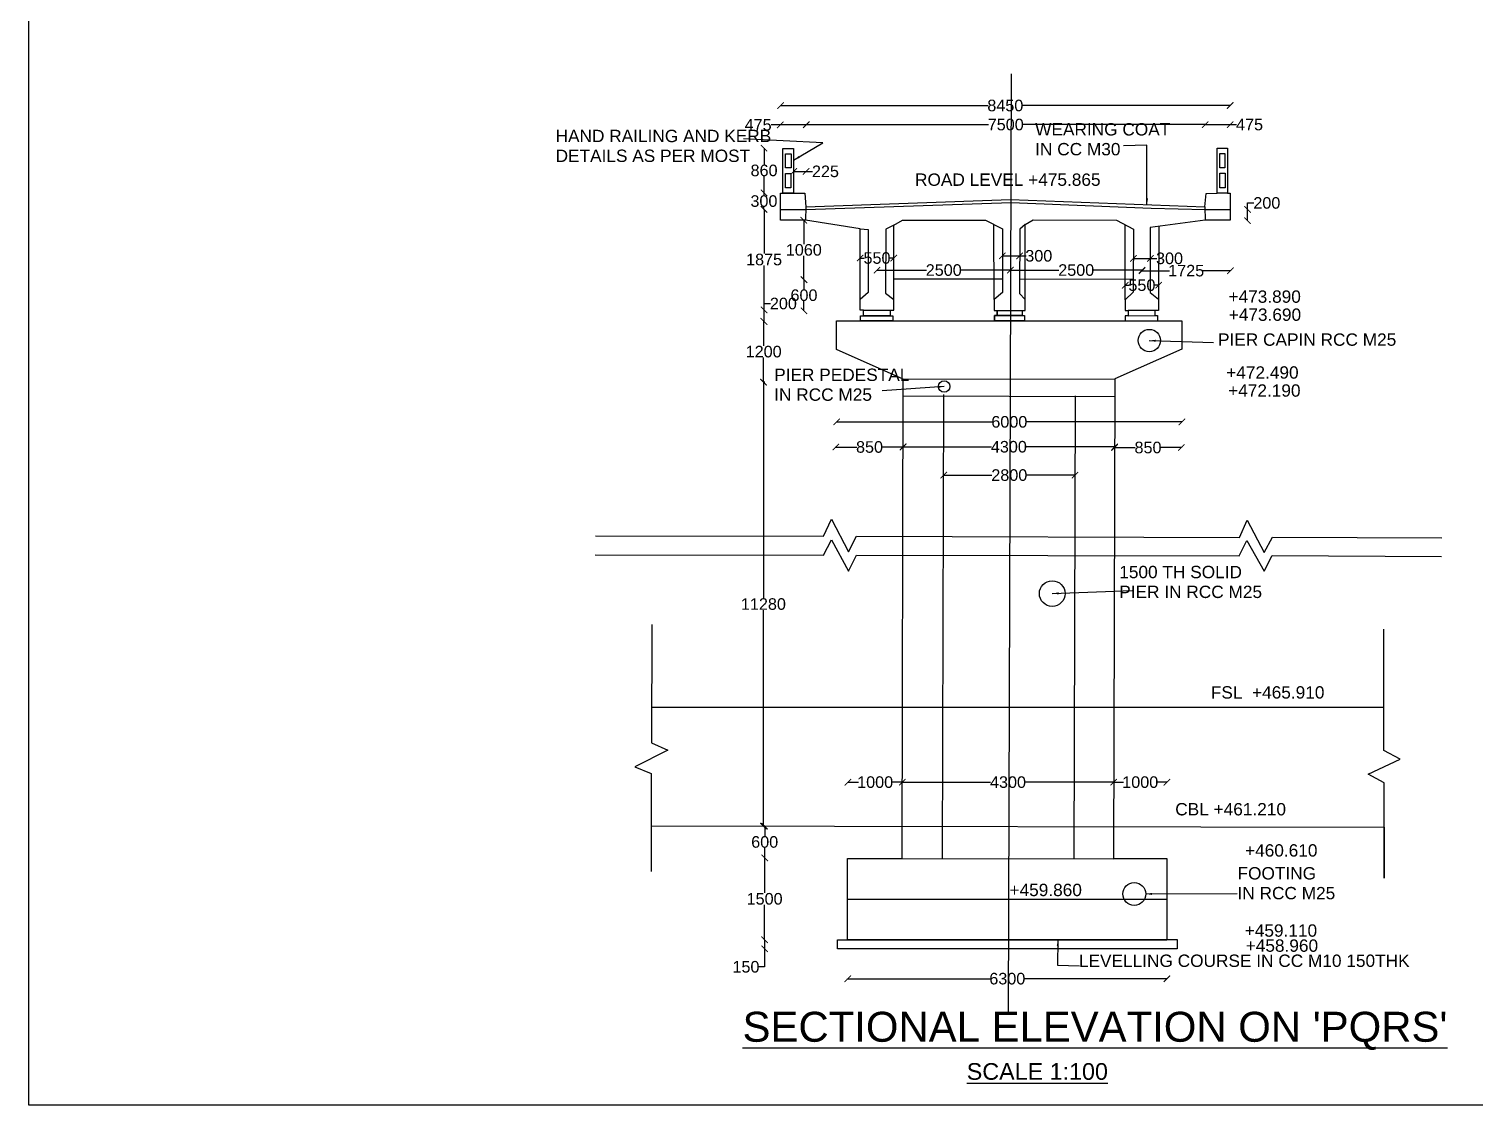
# Model space of a CAD drawing. Header units: inches. Extents: x -60434 to 117548, y -84336 to 29578.
# Drawn here: x -60434 to -4218, y -84336 to -42506 of the extents above; entities that cross this region are included whole.
import ezdxf

# ---------------------------------------------------------------- set-up
doc = ezdxf.new("R2010")
doc.units = ezdxf.units.IN
doc.header["$MEASUREMENT"] = 0
doc.styles.get("Standard").update_dxf_attribs({"font": 'arial.ttf'})
doc.dimstyles.get("Standard").update_dxf_attribs({"dimtxt": 450, "dimasz": 250, "dimexe": 0.18, "dimexo": 0.0625, "dimgap": 0.09, "dimtad": 0, "dimtih": 1, "dimtoh": 1, "dimdec": 0, "dimzin": 0, "dimdsep": 46, "dimtxsty": 'Standard', "dimblk": 'ARCHTICK', "dimcen": 0.09, "dimadec": 0, "dimazin": 0, "dimtfac": 1, "dimtdec": 0, "dimtofl": 0, "dimtmove": 0, "dimatfit": 3, "dimfxl": 1, "dimtolj": 1, "dimtzin": 0, "dimarcsym": 0})

# ---------------------------------------------------------------- blocks, each defined once
blk = doc.blocks.new('_ArchTick')
at = {"color": 0, "linetype": 'ByBlock', "const_width": 0.15}
blk.add_lwpolyline([(-0.5, -0.5), (0.5, 0.5)], dxfattribs=at)
blk = doc.blocks.new('*D89')
at = {"layer": 'Defpoints', "color": 0, "lineweight": -2, "transparency": 16777216}
for p, q in [((-28608, -79442), (-28608, -79423)), ((-28608, -79424), (-23074, -79424)), ((-16196, -79424), (-21730, -79424)), ((-16196, -79442), (-16196, -79423))]:
    blk.add_line(p, q, dxfattribs=at)
at = {"layer": 'Defpoints', "color": 0, "transparency": 16777216}
for p in [(-28608, -79442), (-16196, -79424), (-16196, -79442)]:
    blk.add_point(p, dxfattribs=at)
at = {"layer": 'Defpoints', "color": 0, "lineweight": -2, "transparency": 16777216, "xscale": 250, "yscale": 250, "zscale": 250, "rotation": 180}
blk.add_blockref('_ArchTick', (-28608, -79424), dxfattribs=at)
at = {"layer": 'Defpoints', "color": 0, "lineweight": -2, "transparency": 16777216, "xscale": 250, "yscale": 250, "zscale": 250}
blk.add_blockref('_ArchTick', (-16196, -79424), dxfattribs=at)
at = {"layer": 'Defpoints', "color": 0, "transparency": 16777216, "insert": (-22402, -79424), "char_height": 450, "attachment_point": 5}
blk.add_mtext('\\A1;6300', dxfattribs=at)
blk = doc.blocks.new('*D90')
at = {"layer": 'Defpoints', "color": 0, "lineweight": -2, "transparency": 16777216}
for p, q in [((-31836, -77911), (-31836, -77911)), ((-31836, -77911), (-31836, -78265)), ((-31836, -78265), (-31836, -78265)), ((-31836, -78265), (-31836, -78963)), ((-31836, -78963), (-32086, -78963))]:
    blk.add_line(p, q, dxfattribs=at)
at = {"layer": 'Defpoints', "color": 0, "transparency": 16777216}
for p in [(-31836, -77911), (-31836, -77911), (-31836, -78265)]:
    blk.add_point(p, dxfattribs=at)
at = {"layer": 'Defpoints', "color": 0, "lineweight": -2, "transparency": 16777216, "xscale": 250, "yscale": 250, "zscale": 250}
for p, rotation in [((-31836, -77911), 90), ((-31836, -78265), 270)]:
    blk.add_blockref('_ArchTick', p, dxfattribs=dict(at, rotation=rotation))
at = {"layer": 'Defpoints', "color": 0, "transparency": 16777216, "insert": (-32561, -78963), "char_height": 450, "attachment_point": 5}
blk.add_mtext('\\A1;150', dxfattribs=at)
blk = doc.blocks.new('*D91')
at = {"layer": 'Defpoints', "color": 0, "lineweight": -2, "transparency": 16777216}
for p, q in [((-31836, -74728), (-31836, -74728)), ((-31836, -74728), (-31836, -76090)), ((-31836, -77911), (-31836, -76549)), ((-31836, -77911), (-31836, -77911))]:
    blk.add_line(p, q, dxfattribs=at)
at = {"layer": 'Defpoints', "color": 0, "transparency": 16777216}
for p in [(-31836, -74728), (-31836, -74728), (-31836, -77911)]:
    blk.add_point(p, dxfattribs=at)
at = {"layer": 'Defpoints', "color": 0, "lineweight": -2, "transparency": 16777216, "xscale": 250, "yscale": 250, "zscale": 250}
for p, rotation in [((-31836, -74728), 90), ((-31836, -77911), 270)]:
    blk.add_blockref('_ArchTick', p, dxfattribs=dict(at, rotation=rotation))
at = {"layer": 'Defpoints', "color": 0, "transparency": 16777216, "insert": (-31836, -76320), "char_height": 450, "attachment_point": 5}
blk.add_mtext('\\A1;1500', dxfattribs=at)
blk = doc.blocks.new('*D92')
at = {"layer": 'Defpoints', "color": 0, "lineweight": -2, "transparency": 16777216}
for p, q in [((-31833, -73492), (-31833, -73492)), ((-31833, -73492), (-31833, -73880)), ((-31835, -74728), (-31833, -74728)), ((-31833, -74728), (-31833, -74340))]:
    blk.add_line(p, q, dxfattribs=at)
at = {"layer": 'Defpoints', "color": 0, "transparency": 16777216}
for p in [(-31833, -73492), (-31833, -73492), (-31836, -74728)]:
    blk.add_point(p, dxfattribs=at)
at = {"layer": 'Defpoints', "color": 0, "lineweight": -2, "transparency": 16777216, "xscale": 250, "yscale": 250, "zscale": 250}
for p, rotation in [((-31833, -73492), 90), ((-31833, -74728), 270)]:
    blk.add_blockref('_ArchTick', p, dxfattribs=dict(at, rotation=rotation))
at = {"layer": 'Defpoints', "color": 0, "transparency": 16777216, "insert": (-31833, -74110), "char_height": 450, "attachment_point": 5}
blk.add_mtext('\\A1;600', dxfattribs=at)
blk = doc.blocks.new('*D93')
at = {"layer": 'Defpoints', "color": 0, "lineweight": -2, "transparency": 16777216}
for p, q in [((-31833, -56234), (-31882, -56234)), ((-31882, -56234), (-31882, -64633)), ((-31882, -73492), (-31882, -65093)), ((-31833, -73492), (-31882, -73492))]:
    blk.add_line(p, q, dxfattribs=at)
at = {"layer": 'Defpoints', "color": 0, "transparency": 16777216}
for p in [(-31882, -56234), (-31833, -56234), (-31833, -73492)]:
    blk.add_point(p, dxfattribs=at)
at = {"layer": 'Defpoints', "color": 0, "lineweight": -2, "transparency": 16777216, "xscale": 250, "yscale": 250, "zscale": 250}
for p, rotation in [((-31882, -56234), 90), ((-31882, -73492), 270)]:
    blk.add_blockref('_ArchTick', p, dxfattribs=dict(at, rotation=rotation))
at = {"layer": 'Defpoints', "color": 0, "transparency": 16777216, "insert": (-31882, -64863), "char_height": 450, "attachment_point": 5}
blk.add_mtext('\\A1;11280', dxfattribs=at)
blk = doc.blocks.new('*D94')
at = {"layer": 'Defpoints', "color": 0, "lineweight": -2, "transparency": 16777216}
for p, q in [((-31882, -53868), (-31873, -53868)), ((-31873, -53868), (-31873, -54821)), ((-31873, -56234), (-31873, -55281)), ((-31882, -56234), (-31873, -56234))]:
    blk.add_line(p, q, dxfattribs=at)
at = {"layer": 'Defpoints', "color": 0, "transparency": 16777216}
for p in [(-31882, -53868), (-31873, -53868), (-31882, -56234)]:
    blk.add_point(p, dxfattribs=at)
at = {"layer": 'Defpoints', "color": 0, "lineweight": -2, "transparency": 16777216, "xscale": 250, "yscale": 250, "zscale": 250}
for p, rotation in [((-31873, -53868), 90), ((-31873, -56234), 270)]:
    blk.add_blockref('_ArchTick', p, dxfattribs=dict(at, rotation=rotation))
at = {"layer": 'Defpoints', "color": 0, "transparency": 16777216, "insert": (-31873, -55051), "char_height": 450, "attachment_point": 5}
blk.add_mtext('\\A1;1200', dxfattribs=at)
blk = doc.blocks.new('*D95')
at = {"layer": 'Defpoints', "color": 0, "lineweight": -2, "transparency": 16777216}
for p, q in [((-31857, -53432), (-31857, -53182)), ((-31857, -53182), (-31607, -53182)), ((-31873, -53432), (-31857, -53432)), ((-31873, -53880), (-31857, -53880)), ((-31857, -53880), (-31857, -53432))]:
    blk.add_line(p, q, dxfattribs=at)
at = {"layer": 'Defpoints', "color": 0, "transparency": 16777216}
for p in [(-31873, -53432), (-31873, -53880), (-31857, -53432)]:
    blk.add_point(p, dxfattribs=at)
at = {"layer": 'Defpoints', "color": 0, "lineweight": -2, "transparency": 16777216, "xscale": 250, "yscale": 250, "zscale": 250}
for p, rotation in [((-31857, -53432), 90), ((-31857, -53880), 270)]:
    blk.add_blockref('_ArchTick', p, dxfattribs=dict(at, rotation=rotation))
at = {"layer": 'Defpoints', "color": 0, "transparency": 16777216, "insert": (-31107, -53182), "char_height": 450, "attachment_point": 5}
blk.add_mtext('\\A1;200', dxfattribs=at)
blk = doc.blocks.new('*D96')
at = {"layer": 'Defpoints', "color": 0, "lineweight": -2, "transparency": 16777216}
for p, q in [((-31857, -49520), (-31857, -49520)), ((-31857, -49520), (-31857, -51241)), ((-31857, -53422), (-31857, -51701)), ((-31857, -53422), (-31857, -53422))]:
    blk.add_line(p, q, dxfattribs=at)
at = {"layer": 'Defpoints', "color": 0, "transparency": 16777216}
for p in [(-31857, -49520), (-31857, -49520), (-31857, -53422)]:
    blk.add_point(p, dxfattribs=at)
at = {"layer": 'Defpoints', "color": 0, "lineweight": -2, "transparency": 16777216, "xscale": 250, "yscale": 250, "zscale": 250}
for p, rotation in [((-31857, -49520), 90), ((-31857, -53422), 270)]:
    blk.add_blockref('_ArchTick', p, dxfattribs=dict(at, rotation=rotation))
at = {"layer": 'Defpoints', "color": 0, "transparency": 16777216, "insert": (-31857, -51471), "char_height": 450, "attachment_point": 5}
blk.add_mtext('\\A1;1875', dxfattribs=at)
blk = doc.blocks.new('*D97')
at = {"layer": 'Defpoints', "color": 0, "lineweight": -2, "transparency": 16777216}
for p, q in [((-31857, -48880), (-31862, -48880)), ((-31862, -48880), (-31862, -48970)), ((-31862, -49520), (-31862, -49430)), ((-31857, -49520), (-31862, -49520))]:
    blk.add_line(p, q, dxfattribs=at)
at = {"layer": 'Defpoints', "color": 0, "transparency": 16777216}
for p in [(-31862, -48880), (-31857, -48880), (-31857, -49520)]:
    blk.add_point(p, dxfattribs=at)
at = {"layer": 'Defpoints', "color": 0, "lineweight": -2, "transparency": 16777216, "xscale": 250, "yscale": 250, "zscale": 250}
for p, rotation in [((-31862, -48880), 90), ((-31862, -49520), 270)]:
    blk.add_blockref('_ArchTick', p, dxfattribs=dict(at, rotation=rotation))
at = {"layer": 'Defpoints', "color": 0, "transparency": 16777216, "insert": (-31862, -49200), "char_height": 450, "attachment_point": 5}
blk.add_mtext('\\A1;300', dxfattribs=at)
blk = doc.blocks.new('*D98')
at = {"layer": 'Defpoints', "color": 0, "lineweight": -2, "transparency": 16777216}
for p, q in [((-31861, -47138), (-31857, -47138)), ((-31857, -47138), (-31857, -47779)), ((-31857, -48880), (-31857, -48239)), ((-31861, -48880), (-31857, -48880))]:
    blk.add_line(p, q, dxfattribs=at)
at = {"layer": 'Defpoints', "color": 0, "transparency": 16777216}
for p in [(-31862, -47138), (-31857, -47138), (-31862, -48880)]:
    blk.add_point(p, dxfattribs=at)
at = {"layer": 'Defpoints', "color": 0, "lineweight": -2, "transparency": 16777216, "xscale": 250, "yscale": 250, "zscale": 250}
for p, rotation in [((-31857, -47138), 90), ((-31857, -48880), 270)]:
    blk.add_blockref('_ArchTick', p, dxfattribs=dict(at, rotation=rotation))
at = {"layer": 'Defpoints', "color": 0, "transparency": 16777216, "insert": (-31857, -48009), "char_height": 450, "attachment_point": 5}
blk.add_mtext('\\A1;860', dxfattribs=at)
blk = doc.blocks.new('*D99')
at = {"layer": 'Defpoints', "color": 0, "lineweight": -2, "transparency": 16777216}
for p, q in [((-31228, -46236), (-31580, -46236)), ((-31228, -46225), (-31228, -46236)), ((-30214, -46236), (-31228, -46236)), ((-30214, -46225), (-30214, -46236))]:
    blk.add_line(p, q, dxfattribs=at)
at = {"layer": 'Defpoints', "color": 0, "transparency": 16777216}
for p in [(-31228, -46225), (-30214, -46225), (-30214, -46236)]:
    blk.add_point(p, dxfattribs=at)
at = {"layer": 'Defpoints', "color": 0, "lineweight": -2, "transparency": 16777216, "xscale": 250, "yscale": 250, "zscale": 250, "rotation": 180}
blk.add_blockref('_ArchTick', (-31228, -46236), dxfattribs=at)
at = {"layer": 'Defpoints', "color": 0, "lineweight": -2, "transparency": 16777216, "xscale": 250, "yscale": 250, "zscale": 250}
blk.add_blockref('_ArchTick', (-30214, -46236), dxfattribs=at)
at = {"layer": 'Defpoints', "color": 0, "transparency": 16777216, "insert": (-32088, -46236), "char_height": 450, "attachment_point": 5}
blk.add_mtext('\\A1;475', dxfattribs=at)
blk = doc.blocks.new('*D100')
at = {"layer": 'Defpoints', "color": 0, "lineweight": -2, "transparency": 16777216}
for p, q in [((-30214, -46236), (-30214, -46225)), ((-30214, -46225), (-23132, -46225)), ((-14712, -46225), (-21793, -46225)), ((-14712, -46236), (-14712, -46225))]:
    blk.add_line(p, q, dxfattribs=at)
at = {"layer": 'Defpoints', "color": 0, "transparency": 16777216}
for p in [(-30214, -46236), (-14712, -46225), (-14712, -46236)]:
    blk.add_point(p, dxfattribs=at)
at = {"layer": 'Defpoints', "color": 0, "lineweight": -2, "transparency": 16777216, "xscale": 250, "yscale": 250, "zscale": 250, "rotation": 180}
blk.add_blockref('_ArchTick', (-30214, -46225), dxfattribs=at)
at = {"layer": 'Defpoints', "color": 0, "lineweight": -2, "transparency": 16777216, "xscale": 250, "yscale": 250, "zscale": 250}
blk.add_blockref('_ArchTick', (-14712, -46225), dxfattribs=at)
at = {"layer": 'Defpoints', "color": 0, "transparency": 16777216, "insert": (-22463, -46225), "char_height": 450, "attachment_point": 5}
blk.add_mtext('\\A1;7500', dxfattribs=at)
blk = doc.blocks.new('*D101')
at = {"layer": 'Defpoints', "color": 0, "lineweight": -2, "transparency": 16777216}
for p, q in [((-14712, -46236), (-14712, -46225)), ((-14712, -46225), (-13742, -46225)), ((-13742, -46236), (-13742, -46225)), ((-13742, -46225), (-13492, -46225))]:
    blk.add_line(p, q, dxfattribs=at)
at = {"layer": 'Defpoints', "color": 0, "transparency": 16777216}
for p in [(-14712, -46236), (-13742, -46225), (-13742, -46236)]:
    blk.add_point(p, dxfattribs=at)
at = {"layer": 'Defpoints', "color": 0, "lineweight": -2, "transparency": 16777216, "xscale": 250, "yscale": 250, "zscale": 250, "rotation": 180}
blk.add_blockref('_ArchTick', (-14712, -46225), dxfattribs=at)
at = {"layer": 'Defpoints', "color": 0, "lineweight": -2, "transparency": 16777216, "xscale": 250, "yscale": 250, "zscale": 250}
blk.add_blockref('_ArchTick', (-13742, -46225), dxfattribs=at)
at = {"layer": 'Defpoints', "color": 0, "transparency": 16777216, "insert": (-12985, -46225), "char_height": 450, "attachment_point": 5}
blk.add_mtext('\\A1;475', dxfattribs=at)
blk = doc.blocks.new('*D102')
at = {"layer": 'Defpoints', "color": 0, "lineweight": -2, "transparency": 16777216}
for p, q in [((-31218, -45484), (-31218, -45484)), ((-31218, -45484), (-23151, -45484)), ((-13740, -45484), (-21807, -45484)), ((-13740, -45484), (-13740, -45484))]:
    blk.add_line(p, q, dxfattribs=at)
at = {"layer": 'Defpoints', "color": 0, "transparency": 16777216}
for p in [(-31218, -45484), (-13740, -45484), (-13740, -45484)]:
    blk.add_point(p, dxfattribs=at)
at = {"layer": 'Defpoints', "color": 0, "lineweight": -2, "transparency": 16777216, "xscale": 250, "yscale": 250, "zscale": 250, "rotation": 180}
blk.add_blockref('_ArchTick', (-31218, -45484), dxfattribs=at)
at = {"layer": 'Defpoints', "color": 0, "lineweight": -2, "transparency": 16777216, "xscale": 250, "yscale": 250, "zscale": 250}
blk.add_blockref('_ArchTick', (-13740, -45484), dxfattribs=at)
at = {"layer": 'Defpoints', "color": 0, "transparency": 16777216, "insert": (-22479, -45484), "char_height": 450, "attachment_point": 5}
blk.add_mtext('\\A1;8450', dxfattribs=at)
blk = doc.blocks.new('*D103')
at = {"layer": 'Defpoints', "color": 0, "lineweight": -2, "transparency": 16777216}
for p, q in [((-30312, -52252), (-30305, -52252)), ((-30305, -52252), (-30305, -52629)), ((-30305, -53466), (-30305, -53088)), ((-30312, -53466), (-30305, -53466))]:
    blk.add_line(p, q, dxfattribs=at)
at = {"layer": 'Defpoints', "color": 0, "transparency": 16777216}
for p in [(-30312, -52252), (-30305, -52252), (-30312, -53466)]:
    blk.add_point(p, dxfattribs=at)
at = {"layer": 'Defpoints', "color": 0, "lineweight": -2, "transparency": 16777216, "xscale": 250, "yscale": 250, "zscale": 250}
for p, rotation in [((-30305, -52252), 90), ((-30305, -53466), 270)]:
    blk.add_blockref('_ArchTick', p, dxfattribs=dict(at, rotation=rotation))
at = {"layer": 'Defpoints', "color": 0, "transparency": 16777216, "insert": (-30305, -52859), "char_height": 450, "attachment_point": 5}
blk.add_mtext('\\A1;600', dxfattribs=at)
blk = doc.blocks.new('*D104')
at = {"layer": 'Defpoints', "color": 0, "lineweight": -2, "transparency": 16777216}
for p, q in [((-30305, -49943), (-30312, -49943)), ((-30312, -49943), (-30312, -50867)), ((-30312, -52252), (-30312, -51327)), ((-30305, -52252), (-30312, -52252))]:
    blk.add_line(p, q, dxfattribs=at)
at = {"layer": 'Defpoints', "color": 0, "transparency": 16777216}
for p in [(-30312, -49943), (-30305, -49943), (-30305, -52252)]:
    blk.add_point(p, dxfattribs=at)
at = {"layer": 'Defpoints', "color": 0, "lineweight": -2, "transparency": 16777216, "xscale": 250, "yscale": 250, "zscale": 250}
for p, rotation in [((-30312, -49943), 90), ((-30312, -52252), 270)]:
    blk.add_blockref('_ArchTick', p, dxfattribs=dict(at, rotation=rotation))
at = {"layer": 'Defpoints', "color": 0, "transparency": 16777216, "insert": (-30312, -51097), "char_height": 450, "attachment_point": 5}
blk.add_mtext('\\A1;1060', dxfattribs=at)
blk = doc.blocks.new('*D105')
at = {"layer": 'Defpoints', "color": 0, "lineweight": -2, "transparency": 16777216}
for p, q in [((-28118, -51411), (-28118, -51413)), ((-28118, -51412), (-27963, -51412)), ((-26816, -51412), (-26970, -51412)), ((-26816, -51412), (-26816, -51412))]:
    blk.add_line(p, q, dxfattribs=at)
at = {"layer": 'Defpoints', "color": 0, "transparency": 16777216}
for p in [(-28118, -51411), (-26816, -51412), (-26816, -51412)]:
    blk.add_point(p, dxfattribs=at)
at = {"layer": 'Defpoints', "color": 0, "lineweight": -2, "transparency": 16777216, "xscale": 250, "yscale": 250, "zscale": 250, "rotation": 180}
blk.add_blockref('_ArchTick', (-28118, -51412), dxfattribs=at)
at = {"layer": 'Defpoints', "color": 0, "lineweight": -2, "transparency": 16777216, "xscale": 250, "yscale": 250, "zscale": 250}
blk.add_blockref('_ArchTick', (-26816, -51412), dxfattribs=at)
at = {"layer": 'Defpoints', "color": 0, "transparency": 16777216, "insert": (-27467, -51412), "char_height": 450, "attachment_point": 5}
blk.add_mtext('\\A1;550', dxfattribs=at)
blk = doc.blocks.new('*D106')
at = {"layer": 'Defpoints', "color": 0, "lineweight": -2, "transparency": 16777216}
for p, q in [((-27467, -51912), (-27467, -51881)), ((-27467, -51881), (-25549, -51881)), ((-22280, -51881), (-24198, -51881)), ((-22280, -51928), (-22280, -51881))]:
    blk.add_line(p, q, dxfattribs=at)
at = {"layer": 'Defpoints', "color": 0, "transparency": 16777216}
for p in [(-27467, -51912), (-22280, -51881), (-22280, -51928)]:
    blk.add_point(p, dxfattribs=at)
at = {"layer": 'Defpoints', "color": 0, "lineweight": -2, "transparency": 16777216, "xscale": 250, "yscale": 250, "zscale": 250, "rotation": 180}
blk.add_blockref('_ArchTick', (-27467, -51881), dxfattribs=at)
at = {"layer": 'Defpoints', "color": 0, "lineweight": -2, "transparency": 16777216, "xscale": 250, "yscale": 250, "zscale": 250}
blk.add_blockref('_ArchTick', (-22280, -51881), dxfattribs=at)
at = {"layer": 'Defpoints', "color": 0, "transparency": 16777216, "insert": (-24873, -51881), "char_height": 450, "attachment_point": 5}
blk.add_mtext('\\A1;2500', dxfattribs=at)
blk = doc.blocks.new('*D107')
at = {"layer": 'Defpoints', "color": 0, "lineweight": -2, "transparency": 16777216}
for p, q in [((-22280, -51904), (-22280, -51881)), ((-22280, -51881), (-20398, -51881)), ((-17166, -51881), (-19048, -51881)), ((-17166, -51904), (-17166, -51881))]:
    blk.add_line(p, q, dxfattribs=at)
at = {"layer": 'Defpoints', "color": 0, "transparency": 16777216}
for p in [(-22280, -51904), (-17166, -51881), (-17166, -51904)]:
    blk.add_point(p, dxfattribs=at)
at = {"layer": 'Defpoints', "color": 0, "lineweight": -2, "transparency": 16777216, "xscale": 250, "yscale": 250, "zscale": 250, "rotation": 180}
blk.add_blockref('_ArchTick', (-22280, -51881), dxfattribs=at)
at = {"layer": 'Defpoints', "color": 0, "lineweight": -2, "transparency": 16777216, "xscale": 250, "yscale": 250, "zscale": 250}
blk.add_blockref('_ArchTick', (-17166, -51881), dxfattribs=at)
at = {"layer": 'Defpoints', "color": 0, "transparency": 16777216, "insert": (-19723, -51881), "char_height": 450, "attachment_point": 5}
blk.add_mtext('\\A1;2500', dxfattribs=at)
blk = doc.blocks.new('*D108')
at = {"layer": 'Defpoints', "color": 0, "lineweight": -2, "transparency": 16777216}
for p, q in [((-22594, -51324), (-22594, -51328)), ((-22594, -51327), (-21925, -51327)), ((-21925, -51327), (-21925, -51327)), ((-21925, -51327), (-21675, -51327))]:
    blk.add_line(p, q, dxfattribs=at)
at = {"layer": 'Defpoints', "color": 0, "transparency": 16777216}
for p in [(-22594, -51323), (-21925, -51327), (-21925, -51327)]:
    blk.add_point(p, dxfattribs=at)
at = {"layer": 'Defpoints', "color": 0, "lineweight": -2, "transparency": 16777216, "xscale": 250, "yscale": 250, "zscale": 250, "rotation": 180}
blk.add_blockref('_ArchTick', (-22594, -51327), dxfattribs=at)
at = {"layer": 'Defpoints', "color": 0, "lineweight": -2, "transparency": 16777216, "xscale": 250, "yscale": 250, "zscale": 250}
blk.add_blockref('_ArchTick', (-21925, -51327), dxfattribs=at)
at = {"layer": 'Defpoints', "color": 0, "transparency": 16777216, "insert": (-21178, -51327), "char_height": 450, "attachment_point": 5}
blk.add_mtext('\\A1;300', dxfattribs=at)
blk = doc.blocks.new('*D109')
at = {"layer": 'Defpoints', "color": 0, "lineweight": -2, "transparency": 16777216}
for p, q in [((-17820, -52486), (-17820, -52468)), ((-17820, -52468), (-17665, -52468)), ((-16518, -52468), (-16672, -52468)), ((-16518, -52491), (-16518, -52468))]:
    blk.add_line(p, q, dxfattribs=at)
at = {"layer": 'Defpoints', "color": 0, "transparency": 16777216}
for p in [(-17820, -52486), (-16518, -52468), (-16518, -52491)]:
    blk.add_point(p, dxfattribs=at)
at = {"layer": 'Defpoints', "color": 0, "lineweight": -2, "transparency": 16777216, "xscale": 250, "yscale": 250, "zscale": 250, "rotation": 180}
blk.add_blockref('_ArchTick', (-17820, -52468), dxfattribs=at)
at = {"layer": 'Defpoints', "color": 0, "lineweight": -2, "transparency": 16777216, "xscale": 250, "yscale": 250, "zscale": 250}
blk.add_blockref('_ArchTick', (-16518, -52468), dxfattribs=at)
at = {"layer": 'Defpoints', "color": 0, "transparency": 16777216, "insert": (-17169, -52468), "char_height": 450, "attachment_point": 5}
blk.add_mtext('\\A1;550', dxfattribs=at)
blk = doc.blocks.new('*D110')
at = {"layer": 'Defpoints', "color": 0, "lineweight": -2, "transparency": 16777216}
for p, q in [((-17500, -51425), (-17500, -51425)), ((-17500, -51426), (-16842, -51426)), ((-16842, -51425), (-16842, -51425)), ((-16842, -51426), (-16592, -51426))]:
    blk.add_line(p, q, dxfattribs=at)
at = {"layer": 'Defpoints', "color": 0, "transparency": 16777216}
for p in [(-17500, -51426), (-16842, -51426), (-16842, -51426)]:
    blk.add_point(p, dxfattribs=at)
at = {"layer": 'Defpoints', "color": 0, "lineweight": -2, "transparency": 16777216, "xscale": 250, "yscale": 250, "zscale": 250, "rotation": 180}
blk.add_blockref('_ArchTick', (-17500, -51426), dxfattribs=at)
at = {"layer": 'Defpoints', "color": 0, "lineweight": -2, "transparency": 16777216, "xscale": 250, "yscale": 250, "zscale": 250}
blk.add_blockref('_ArchTick', (-16842, -51426), dxfattribs=at)
at = {"layer": 'Defpoints', "color": 0, "transparency": 16777216, "insert": (-16096, -51426), "char_height": 450, "attachment_point": 5}
blk.add_mtext('\\A1;300', dxfattribs=at)
blk = doc.blocks.new('*D111')
at = {"layer": 'Defpoints', "color": 0, "lineweight": -2, "transparency": 16777216}
for p, q in [((-17166, -51881), (-17166, -51905)), ((-17166, -51904), (-16101, -51904)), ((-13730, -51904), (-14795, -51904)), ((-13730, -51881), (-13730, -51905))]:
    blk.add_line(p, q, dxfattribs=at)
at = {"layer": 'Defpoints', "color": 0, "transparency": 16777216}
for p in [(-17166, -51881), (-13730, -51881), (-13730, -51904)]:
    blk.add_point(p, dxfattribs=at)
at = {"layer": 'Defpoints', "color": 0, "lineweight": -2, "transparency": 16777216, "xscale": 250, "yscale": 250, "zscale": 250, "rotation": 180}
blk.add_blockref('_ArchTick', (-17166, -51904), dxfattribs=at)
at = {"layer": 'Defpoints', "color": 0, "lineweight": -2, "transparency": 16777216, "xscale": 250, "yscale": 250, "zscale": 250}
blk.add_blockref('_ArchTick', (-13730, -51904), dxfattribs=at)
at = {"layer": 'Defpoints', "color": 0, "transparency": 16777216, "insert": (-15448, -51904), "char_height": 450, "attachment_point": 5}
blk.add_mtext('\\A1;1725', dxfattribs=at)
blk = doc.blocks.new('*D112')
at = {"layer": 'Defpoints', "color": 0, "lineweight": -2, "transparency": 16777216}
for p, q in [((-13064, -49522), (-13064, -49272)), ((-13064, -49272), (-12814, -49272)), ((-13071, -49522), (-13063, -49522)), ((-13071, -49956), (-13063, -49956)), ((-13064, -49956), (-13064, -49522))]:
    blk.add_line(p, q, dxfattribs=at)
at = {"layer": 'Defpoints', "color": 0, "transparency": 16777216}
for p in [(-13072, -49522), (-13072, -49956), (-13064, -49522)]:
    blk.add_point(p, dxfattribs=at)
at = {"layer": 'Defpoints', "color": 0, "lineweight": -2, "transparency": 16777216, "xscale": 250, "yscale": 250, "zscale": 250}
for p, rotation in [((-13064, -49522), 90), ((-13064, -49956), 270)]:
    blk.add_blockref('_ArchTick', p, dxfattribs=dict(at, rotation=rotation))
at = {"layer": 'Defpoints', "color": 0, "transparency": 16777216, "insert": (-12313, -49272), "char_height": 450, "attachment_point": 5}
blk.add_mtext('\\A1;200', dxfattribs=at)
blk = doc.blocks.new('*D113')
at = {"layer": 'Defpoints', "color": 0, "lineweight": -2, "transparency": 16777216}
for p, q in [((-30707, -48053), (-30707, -48043)), ((-30707, -48044), (-30224, -48044)), ((-30224, -48053), (-30224, -48043)), ((-30224, -48044), (-29974, -48044))]:
    blk.add_line(p, q, dxfattribs=at)
at = {"layer": 'Defpoints', "color": 0, "transparency": 16777216}
for p in [(-30707, -48054), (-30224, -48044), (-30224, -48054)]:
    blk.add_point(p, dxfattribs=at)
at = {"layer": 'Defpoints', "color": 0, "lineweight": -2, "transparency": 16777216, "xscale": 250, "yscale": 250, "zscale": 250, "rotation": 180}
blk.add_blockref('_ArchTick', (-30707, -48044), dxfattribs=at)
at = {"layer": 'Defpoints', "color": 0, "lineweight": -2, "transparency": 16777216, "xscale": 250, "yscale": 250, "zscale": 250}
blk.add_blockref('_ArchTick', (-30224, -48044), dxfattribs=at)
at = {"layer": 'Defpoints', "color": 0, "transparency": 16777216, "insert": (-29471, -48044), "char_height": 450, "attachment_point": 5}
blk.add_mtext('\\A1;225', dxfattribs=at)
blk = doc.blocks.new('*D114')
at = {"layer": 'Defpoints', "color": 0, "lineweight": -2, "transparency": 16777216}
for p, q in [((-29034, -57791), (-29034, -57781)), ((-29034, -57781), (-22996, -57781)), ((-15614, -57781), (-21651, -57781)), ((-15614, -57791), (-15614, -57781))]:
    blk.add_line(p, q, dxfattribs=at)
at = {"layer": 'Defpoints', "color": 0, "transparency": 16777216}
for p in [(-29034, -57791), (-15614, -57781), (-15614, -57791)]:
    blk.add_point(p, dxfattribs=at)
at = {"layer": 'Defpoints', "color": 0, "lineweight": -2, "transparency": 16777216, "xscale": 250, "yscale": 250, "zscale": 250, "rotation": 180}
blk.add_blockref('_ArchTick', (-29034, -57781), dxfattribs=at)
at = {"layer": 'Defpoints', "color": 0, "lineweight": -2, "transparency": 16777216, "xscale": 250, "yscale": 250, "zscale": 250}
blk.add_blockref('_ArchTick', (-15614, -57781), dxfattribs=at)
at = {"layer": 'Defpoints', "color": 0, "transparency": 16777216, "insert": (-22324, -57781), "char_height": 450, "attachment_point": 5}
blk.add_mtext('\\A1;6000', dxfattribs=at)
blk = doc.blocks.new('*D115')
at = {"layer": 'Defpoints', "color": 0, "lineweight": -2, "transparency": 16777216}
for p, q in [((-29064, -58743), (-29064, -58758)), ((-29064, -58758), (-28255, -58758)), ((-26452, -58758), (-27261, -58758)), ((-26452, -58749), (-26452, -58758))]:
    blk.add_line(p, q, dxfattribs=at)
at = {"layer": 'Defpoints', "color": 0, "transparency": 16777216}
for p in [(-29064, -58743), (-26452, -58749), (-26452, -58758)]:
    blk.add_point(p, dxfattribs=at)
at = {"layer": 'Defpoints', "color": 0, "lineweight": -2, "transparency": 16777216, "xscale": 250, "yscale": 250, "zscale": 250, "rotation": 180}
blk.add_blockref('_ArchTick', (-29064, -58758), dxfattribs=at)
at = {"layer": 'Defpoints', "color": 0, "lineweight": -2, "transparency": 16777216, "xscale": 250, "yscale": 250, "zscale": 250}
blk.add_blockref('_ArchTick', (-26452, -58758), dxfattribs=at)
at = {"layer": 'Defpoints', "color": 0, "transparency": 16777216, "insert": (-27758, -58758), "char_height": 450, "attachment_point": 5}
blk.add_mtext('\\A1;850', dxfattribs=at)
blk = doc.blocks.new('*D116')
at = {"layer": 'Defpoints', "color": 0, "lineweight": -2, "transparency": 16777216}
for p, q in [((-26452, -58749), (-26452, -58749)), ((-26452, -58749), (-23021, -58749)), ((-18230, -58749), (-21660, -58749)), ((-18230, -58774), (-18230, -58749))]:
    blk.add_line(p, q, dxfattribs=at)
at = {"layer": 'Defpoints', "color": 0, "transparency": 16777216}
for p in [(-26452, -58749), (-18230, -58749), (-18230, -58774)]:
    blk.add_point(p, dxfattribs=at)
at = {"layer": 'Defpoints', "color": 0, "lineweight": -2, "transparency": 16777216, "xscale": 250, "yscale": 250, "zscale": 250, "rotation": 180}
blk.add_blockref('_ArchTick', (-26452, -58749), dxfattribs=at)
at = {"layer": 'Defpoints', "color": 0, "lineweight": -2, "transparency": 16777216, "xscale": 250, "yscale": 250, "zscale": 250}
blk.add_blockref('_ArchTick', (-18230, -58749), dxfattribs=at)
at = {"layer": 'Defpoints', "color": 0, "transparency": 16777216, "insert": (-22341, -58749), "char_height": 450, "attachment_point": 5}
blk.add_mtext('\\A1;4300', dxfattribs=at)
blk = doc.blocks.new('*D117')
at = {"layer": 'Defpoints', "color": 0, "lineweight": -2, "transparency": 16777216}
for p, q in [((-18230, -58749), (-18230, -58778)), ((-18230, -58778), (-17429, -58778)), ((-15634, -58778), (-16435, -58778)), ((-15634, -58749), (-15634, -58778))]:
    blk.add_line(p, q, dxfattribs=at)
at = {"layer": 'Defpoints', "color": 0, "transparency": 16777216}
for p in [(-18230, -58749), (-15634, -58749), (-15634, -58778)]:
    blk.add_point(p, dxfattribs=at)
at = {"layer": 'Defpoints', "color": 0, "lineweight": -2, "transparency": 16777216, "xscale": 250, "yscale": 250, "zscale": 250, "rotation": 180}
blk.add_blockref('_ArchTick', (-18230, -58778), dxfattribs=at)
at = {"layer": 'Defpoints', "color": 0, "lineweight": -2, "transparency": 16777216, "xscale": 250, "yscale": 250, "zscale": 250}
blk.add_blockref('_ArchTick', (-15634, -58778), dxfattribs=at)
at = {"layer": 'Defpoints', "color": 0, "transparency": 16777216, "insert": (-16932, -58778), "char_height": 450, "attachment_point": 5}
blk.add_mtext('\\A1;850', dxfattribs=at)
blk = doc.blocks.new('*D118')
at = {"layer": 'Defpoints', "color": 0, "lineweight": -2, "transparency": 16777216}
for p, q in [((-24874, -59834), (-24874, -59850)), ((-24874, -59850), (-22999, -59850)), ((-19774, -59850), (-21648, -59850)), ((-19774, -59849), (-19774, -59849))]:
    blk.add_line(p, q, dxfattribs=at)
at = {"layer": 'Defpoints', "color": 0, "transparency": 16777216}
for p in [(-24874, -59834), (-19774, -59850), (-19774, -59850)]:
    blk.add_point(p, dxfattribs=at)
at = {"layer": 'Defpoints', "color": 0, "lineweight": -2, "transparency": 16777216, "xscale": 250, "yscale": 250, "zscale": 250, "rotation": 180}
blk.add_blockref('_ArchTick', (-24874, -59850), dxfattribs=at)
at = {"layer": 'Defpoints', "color": 0, "lineweight": -2, "transparency": 16777216, "xscale": 250, "yscale": 250, "zscale": 250}
blk.add_blockref('_ArchTick', (-19774, -59850), dxfattribs=at)
at = {"layer": 'Defpoints', "color": 0, "transparency": 16777216, "insert": (-22324, -59850), "char_height": 450, "attachment_point": 5}
blk.add_mtext('\\A1;2800', dxfattribs=at)
blk = doc.blocks.new('*D119')
at = {"layer": 'Defpoints', "color": 0, "lineweight": -2, "transparency": 16777216}
for p, q in [((-28597, -71780), (-28597, -71785)), ((-28597, -71785), (-28189, -71785)), ((-26481, -71785), (-26889, -71785)), ((-26481, -71785), (-26481, -71785))]:
    blk.add_line(p, q, dxfattribs=at)
at = {"layer": 'Defpoints', "color": 0, "transparency": 16777216}
for p in [(-28597, -71780), (-26481, -71785), (-26481, -71785)]:
    blk.add_point(p, dxfattribs=at)
at = {"layer": 'Defpoints', "color": 0, "lineweight": -2, "transparency": 16777216, "xscale": 250, "yscale": 250, "zscale": 250, "rotation": 180}
blk.add_blockref('_ArchTick', (-28597, -71785), dxfattribs=at)
at = {"layer": 'Defpoints', "color": 0, "lineweight": -2, "transparency": 16777216, "xscale": 250, "yscale": 250, "zscale": 250}
blk.add_blockref('_ArchTick', (-26481, -71785), dxfattribs=at)
at = {"layer": 'Defpoints', "color": 0, "transparency": 16777216, "insert": (-27539, -71785), "char_height": 450, "attachment_point": 5}
blk.add_mtext('\\A1;1000', dxfattribs=at)
blk = doc.blocks.new('*D120')
at = {"layer": 'Defpoints', "color": 0, "lineweight": -2, "transparency": 16777216}
for p, q in [((-26481, -71785), (-26481, -71784)), ((-26481, -71785), (-23055, -71785)), ((-18269, -71785), (-21695, -71785)), ((-18269, -71809), (-18269, -71784))]:
    blk.add_line(p, q, dxfattribs=at)
at = {"layer": 'Defpoints', "color": 0, "transparency": 16777216}
for p in [(-26481, -71785), (-18269, -71785), (-18269, -71810)]:
    blk.add_point(p, dxfattribs=at)
at = {"layer": 'Defpoints', "color": 0, "lineweight": -2, "transparency": 16777216, "xscale": 250, "yscale": 250, "zscale": 250, "rotation": 180}
blk.add_blockref('_ArchTick', (-26481, -71785), dxfattribs=at)
at = {"layer": 'Defpoints', "color": 0, "lineweight": -2, "transparency": 16777216, "xscale": 250, "yscale": 250, "zscale": 250}
blk.add_blockref('_ArchTick', (-18269, -71785), dxfattribs=at)
at = {"layer": 'Defpoints', "color": 0, "transparency": 16777216, "insert": (-22375, -71785), "char_height": 450, "attachment_point": 5}
blk.add_mtext('\\A1;4300', dxfattribs=at)
blk = doc.blocks.new('*D121')
at = {"layer": 'Defpoints', "color": 0, "lineweight": -2, "transparency": 16777216}
for p, q in [((-18269, -71784), (-18269, -71785)), ((-18269, -71785), (-17884, -71785)), ((-16200, -71785), (-16584, -71785)), ((-16200, -71784), (-16200, -71785))]:
    blk.add_line(p, q, dxfattribs=at)
at = {"layer": 'Defpoints', "color": 0, "transparency": 16777216}
for p in [(-18269, -71784), (-16200, -71784), (-16200, -71785)]:
    blk.add_point(p, dxfattribs=at)
at = {"layer": 'Defpoints', "color": 0, "lineweight": -2, "transparency": 16777216, "xscale": 250, "yscale": 250, "zscale": 250, "rotation": 180}
blk.add_blockref('_ArchTick', (-18269, -71785), dxfattribs=at)
at = {"layer": 'Defpoints', "color": 0, "lineweight": -2, "transparency": 16777216, "xscale": 250, "yscale": 250, "zscale": 250}
blk.add_blockref('_ArchTick', (-16200, -71785), dxfattribs=at)
at = {"layer": 'Defpoints', "color": 0, "transparency": 16777216, "insert": (-17234, -71785), "char_height": 450, "attachment_point": 5}
blk.add_mtext('\\A1;1000', dxfattribs=at)

msp = doc.modelspace()

# ---------------------------------------------------------------- linework, layer by layer
at = {"layer": 'Defpoints'}
for points in [[(-60434, 29392), (116653, 29392), (116653, -84335.5), (-60434, -84335.5)], [(-31129.5, -47147.9), (-30706.6, -47147.9), (-30706.6, -48887.2), (-31129.5, -48887.2)], [(-14241.7, -47140.2), (-13839.2, -47140.2), (-13839.2, -48891.9), (-14241.7, -48891.9)], [(-31024.8, -47360.4), (-30804.8, -47360.4), (-30804.8, -47908), (-31024.8, -47908)], [(-13941.1, -47901.9), (-14144.8, -47901.9), (-14144.8, -47348.4), (-13941.1, -47348.4)], [(-31024.8, -48122.6), (-30811.6, -48122.6), (-30811.6, -48677), (-31024.8, -48677)], [(-13936.9, -48684.3), (-14140.6, -48684.3), (-14140.6, -48110.5), (-13936.9, -48110.5)], [(-28110.4, -53655.7), (-26856.1, -53655.7), (-26856.1, -53856.1), (-28110.4, -53856.1)], [(-27994.6, -53442.9), (-26956.9, -53442.9), (-26956.9, -53655.7), (-27994.6, -53655.7)], [(-22905.4, -53641.1), (-21737.4, -53641.1), (-21737.4, -53853.5), (-22905.4, -53853.5)], [(-22797.3, -53444.6), (-21820.9, -53444.6), (-21820.9, -53641.1), (-22797.3, -53641.1)]]:
    msp.add_lwpolyline(points, close=True, dxfattribs=at)
for points in [[(-22256, -44252.9), (-22370, -80745.9)], [(-13839.2, -48891.9), (-13735.1, -48891.9), (-13735.1, -49941.7), (-14710.4, -49941.7), (-16842.2, -50223.5), (-16842.2, -52750.5), (-16519.5, -53015.8), (-16519.5, -53450), (-16670.5, -53450), (-16670.5, -53639.2), (-16564.6, -53639.2), (-16564.6, -53850.9), (-15615.5, -53850.9), (-15615.5, -54957.9), (-18221.6, -56109.7), (-18277.8, -74745.6), (-16200.7, -74745.6), (-16200.7, -77905.8), (-15803.2, -77905.8), (-15803.2, -78261.5), (-29000, -78261.5), (-29000, -77908.6), (-28616.8, -77908.6), (-16200.7, -77908.6), (-28616.8, -77908.6), (-28616.8, -74745.2), (-26487.6, -74745.2), (-26445.9, -56125.5), (-29043.7, -54972.2), (-29043.7, -53856.7), (-28110.4, -53856.7), (-28110.4, -53655.7), (-27994.6, -53655.7), (-27994.6, -53442.9), (-28117.9, -53442.9), (-28117.9, -50271.5), (-30246.9, -49943), (-31224.7, -49943), (-31224.7, -48887.2), (-31129.5, -48887.2), (-30706.6, -48887.2), (-30275.3, -48887.2), (-30229.5, -49417.9), (-30246.9, -49943)], [(-14719.8, -49427.2), (-14666.9, -48898.8), (-14241.7, -48891.9)], [(-31224.7, -49527.4), (-30233.2, -49530.4), (-22248.8, -49254.4), (-16808.6, -49477.3), (-14711.8, -49524.2), (-13735.1, -49524.2)], [(-30229.5, -49417.9), (-22275, -49138), (-14719.8, -49427.2), (-14710.4, -49941.7)], [(-26814.3, -50131.2), (-26480.2, -49940.9), (-23247.2, -49937.8), (-22593.3, -50272.5), (-22594, -52748.8), (-22916.6, -53028.8), (-22920.2, -50105.2)], [(-21708.4, -50114.3), (-21402.2, -49928.6), (-18155.2, -49937), (-17497.5, -50292), (-17503, -52742.8), (-17818.8, -53036.3), (-17826.3, -50114.5)], [(-28117.9, -50271.5), (-27808.1, -50303.7), (-27808.1, -52750), (-28117.9, -53025.3)], [(-26956.9, -53442.9), (-26818, -53442.9), (-26814.3, -50131.2), (-27119.3, -50283.5), (-27132.7, -52778), (-26817.5, -53026.9)], [(-21820.9, -53444.6), (-21708.4, -53444.6), (-21708.4, -50114.3), (-21918.7, -50282.9), (-21933.2, -52788.6), (-21708.4, -53021.3)], [(-16508.7, -50179.4), (-16519.5, -53015.8)], [(-26816.6, -52215.8), (-22593.8, -52217)], [(-21929.9, -52220.8), (-17501.8, -52230.8)], [(-22916.6, -53028.8), (-22916.6, -53444.6), (-22797.3, -53444.6), (-22797.3, -53641.1), (-22905.6, -53641.1), (-22905.4, -53854.1)], [(-17818.8, -53036.3), (-17818.8, -53449.6), (-17699.7, -53449.6), (-17699.7, -53651.7), (-17818.7, -53651.7), (-17818.6, -53851.6)], [(-28110.4, -53856.7), (-16564.6, -53850.9)], [(-16670.5, -53450), (-17699.7, -53450)], [(-17699.7, -53651.7), (-16670.5, -53639.2)], [(-26445.9, -56125.5), (-18221.6, -56109.7)], [(-26447.4, -56763.6), (-18223.6, -56788.4)], [(-24925, -74749.9), (-24862.7, -56709.3)], [(-19764.3, -56765.5), (-19818.6, -74765.3)], [(-38403.9, -62203.9), (-29549.7, -62227.6), (-29232.4, -61556.5), (-28575.6, -62831.6), (-28269.6, -62216.4), (-13381.9, -62268.4), (-13076.8, -61606.4), (-12417.6, -62853.3), (-12093.3, -62256.8), (-5506.2, -62288.7)], [(-38419, -62948.8), (-29544.5, -62963.6), (-29231.1, -62362.7), (-28569.5, -63577.2), (-28262.4, -62960.5), (-13385.8, -62980.6), (-13085.6, -62390.3), (-12421.7, -63588.1), (-12099.7, -62979), (-5528.7, -63015.6)], [(-36215.8, -65660.5), (-36228.2, -70257.7), (-35602.3, -70545.2), (-36881.4, -71184.2), (-36251, -71448.9), (-36249.9, -75262.6)], [(-36250.4, -73483.4), (-7752, -73536.5), (-7752, -75519.2), (-7752, -73536.5), (-7752, -71812.7), (-8375.2, -71470.9), (-7126.7, -70888.8), (-7762.1, -70550.9), (-7762.1, -65843.2)], [(-36224.4, -68863.9), (-7762.1, -68863.9)], [(-26487.6, -74745.2), (-18277.8, -74769.9)], [(-28616.8, -76326.9), (-16200.7, -76325.7)]]:
    msp.add_lwpolyline(points, dxfattribs=at)
for centre, radius in [((-16881.5, -54619.5), 435.1), ((-24857.5, -56406.5), 221.7), ((-20655, -64454), 499.2), ((-17468, -76129.5), 444.7)]:
    msp.add_circle(centre, radius, dxfattribs=at)

# ---------------------------------------------------------------- texts
for s, height, p in [('HAND RAILING AND KERB', 479.968, (-39960.7, -46906.4)), ('WEARING COAT', 479.968, (-21318.3, -46648.2)), ('DETAILS AS PER MOST', 479.968, (-39960.7, -47677.4)), ('IN CC M30', 479.97, (-21318.3, -47419.2)), ('ROAD LEVEL +475.865', 479.968, (-25988.4, -48605.1)), ('+473.890', 479.97, (-13805.5, -53150.3)), ('+473.690', 479.97, (-13795.3, -53852.2)), ('PIER CAPIN RCC M25', 479.968, (-14210.6, -54822.1)), ('+472.490', 479.97, (-13893.1, -56100.1)), ('PIER PEDESTAL', 479.968, (-31462.9, -56189.9)), ('IN RCC M25', 479.97, (-31462.9, -56961)), ('+472.190', 479.97, (-13818.6, -56800.8)), ('1500 TH SOLID', 479.968, (-18050, -63855.4)), ('PIER IN RCC M25', 479.968, (-18050, -64626.5)), ('FSL  +465.910', 479.968, (-14490.9, -68534.7)), ('CBL +461.210', 479.968, (-15873.8, -73075.1)), ('+460.610', 479.97, (-13160.3, -74676.9)), ('FOOTING', 479.97, (-13453.5, -75566.5)), ('+459.860', 479.97, (-22317.4, -76213.3)), ('IN RCC M25', 479.97, (-13453.5, -76337.5)), ('+459.110', 479.97, (-13173.5, -77791.2)), ('+458.960', 479.97, (-13135.5, -78376.9)), ('LEVELLING COURSE IN CC M10 150THK', 479.968, (-19617.6, -78965.5)), ("%%USECTIONAL ELEVATION ON 'PQRS'", 1165.499, (-32693.4, -81874.5)), ('%%USCALE 1:100', 648.288, (-23978.1, -83353.1))]:
    msp.add_text(s, height=height, dxfattribs=at).set_placement(p)

# ---------------------------------------------------------------- dimensions: what is measured, and where the dimension line sits
for base, p1, p2, text, picture, middle in [((-13740, -45484), (-31218, -45484.5), (-13740, -45484.5), '8450', '*D102', (-22479, -45484)), ((-14712, -46225), (-30213.5, -46235.7), (-14712, -46235.7), '7500', '*D100', (-22462.8, -46225)), ((-13742.5, -46224.8), (-14712, -46235.7), (-13742.5, -46235.7), '475', '*D101', (-12984.5, -46224.8)), ((-30224, -48043.5), (-30706.6, -48053.5), (-30224, -48053.5), '225', '*D113', (-29471.3, -48043.5)), ((-26815.7, -51412.4), (-28117.9, -51411), (-26815.7, -51412.4), '550', '*D105', (-27466.8, -51412.4)), ((-21924.7, -51327.4), (-22593.6, -51323.5), (-21924.7, -51327.4), '300', '*D108', (-21178.4, -51327.4)), ((-16842.2, -51425.5), (-17500, -51425.5), (-16842.2, -51425.5), '300', '*D110', (-16095.9, -51425.5)), ((-22280, -51881), (-27467, -51912), (-22280, -51928.2), '2500', '*D106', (-24873.5, -51881)), ((-17166, -51880.8), (-22280, -51904.5), (-17166, -51904.5), '2500', '*D107', (-19723, -51880.8)), ((-13730, -51904.5), (-17166, -51880.6), (-13730, -51880.6), '1725', '*D111', (-15448, -51904.5)), ((-15613.5, -57781), (-29033.5, -57791), (-15613.5, -57791), '6000', '*D114', (-22323.5, -57781)), ((-26451.8, -58758), (-29064, -58743), (-26451.8, -58748.8), '850', '*D115', (-27757.9, -58758)), ((-18229.6, -58749), (-26451.8, -58748.8), (-18229.6, -58773.6), '4300', '*D116', (-22340.7, -58749)), ((-15634.5, -58777.5), (-18229.6, -58748.8), (-15634.5, -58748.8), '850', '*D117', (-16932, -58777.5)), ((-19773.7, -59849.6), (-24873.5, -59834.2), (-19773.7, -59849.6), '2800', '*D118', (-22323.6, -59849.6)), ((-26481, -71784.7), (-28597, -71780), (-26481, -71784.7), '1000', '*D119', (-27539, -71784.7)), ((-18268.9, -71784.6), (-26481, -71784.7), (-18268.9, -71809.5), '4300', '*D120', (-22375, -71784.6)), ((-16199.5, -71784.6), (-18268.9, -71784.4), (-16199.5, -71784.4), '1000', '*D121', (-17234.2, -71784.6)), ((-16196, -79423.5), (-28608, -79442.5), (-16196, -79442.5), '6300', '*D89', (-22402, -79423.5))]:
    dim = msp.add_linear_dim(base=base, p1=p1, p2=p2, text=text, dimstyle='Standard', dxfattribs=at)
    dim.commit()
    dim.dimension.update_dxf_attribs({"geometry": picture, "text_midpoint": middle})
for base, p1, p2, text, picture, middle in [((-30213.5, -46235.5), (-31228, -46225), (-30213.5, -46225), '475', '*D99', (-32088, -46235.5)), ((-16517.5, -52468.5), (-17820.2, -52486.5), (-16517.5, -52491.4), '550', '*D109', (-17168.8, -52468.5))]:
    dim = msp.add_linear_dim(base=base, p1=p1, p2=p2, text=text, dimstyle='Standard', dxfattribs=at)
    dim.commit()
    dim.dimension.update_dxf_attribs({"geometry": picture, "text_midpoint": middle, "dimtype": 160})
for base, p1, p2, text, picture, middle in [((-31857, -47138.5), (-31861.5, -48880), (-31861.5, -47138.5), '860', '*D98', (-31857, -48009.3)), ((-31861.5, -48880), (-31857, -49520), (-31857, -48880), '300', '*D97', (-31861.5, -49200)), ((-31856.8, -49520), (-31857, -53422), (-31857, -49520), '1875', '*D96', (-31856.8, -51471)), ((-13063.5, -49522.5), (-13071.5, -49955.5), (-13071.5, -49522.5), '200', '*D112', (-12313.2, -49272.5)), ((-30312, -49943), (-30304.8, -52251.5), (-30304.8, -49943), '1060', '*D104', (-30312, -51097.2)), ((-30305, -52251.5), (-30312, -53465.5), (-30312, -52251.5), '600', '*D103', (-30305, -52858.5)), ((-31857, -53431.5), (-31873, -53880.5), (-31873, -53431.5), '200', '*D95', (-31106.7, -53181.5)), ((-31873, -53868.5), (-31882.2, -56234), (-31882.2, -53868.5), '1200', '*D94', (-31873, -55051.3)), ((-31882, -56234), (-31833.4, -73491.6), (-31833.4, -56234), '11280', '*D93', (-31882, -64862.8)), ((-31833.2, -73491.6), (-31835.5, -74728), (-31833.2, -73491.6), '600', '*D92', (-31833.2, -74109.8)), ((-31835.5, -74728), (-31835.5, -77911), (-31835.5, -74728), '1500', '*D91', (-31835.5, -76319.5))]:
    dim = msp.add_linear_dim(base=base, p1=p1, p2=p2, angle=90, text=text, dimstyle='Standard', dxfattribs=at)
    dim.commit()
    dim.dimension.update_dxf_attribs({"geometry": picture, "text_midpoint": middle})
dim = msp.add_linear_dim(base=(-31835.5, -77911), p1=(-31835.5, -78265), p2=(-31835.5, -77911), angle=90, text='150', dimstyle='Standard', dxfattribs=at)
dim.commit()
dim.dimension.update_dxf_attribs({"geometry": '*D90', "text_midpoint": (-32560.8, -78963), "dimtype": 160})

# ---------------------------------------------------------------- leaders
for points in [[(-30706.6, -47609.5), (-29568.5, -46930), (-32651.5, -46780.5)], [(-16972.3, -49341), (-16971.5, -47030.5), (-17882.5, -47044)], [(-16881.5, -54619.5), (-14381.5, -54696.5)], [(-24857.5, -56406.5), (-27267.5, -56570)], [(-20655, -64454), (-17554.5, -64329.5)], [(-17023.3, -76129.5), (-13470.5, -76110.5)], [(-20437.5, -77908.6), (-20444.5, -78900), (-19598.5, -78923)]]:
    msp.add_leader(points, dimstyle='Standard', override={"dimgap": 0.09, "dimtad": 0}, dxfattribs=at)

doc.saveas('drawing.dxf')
